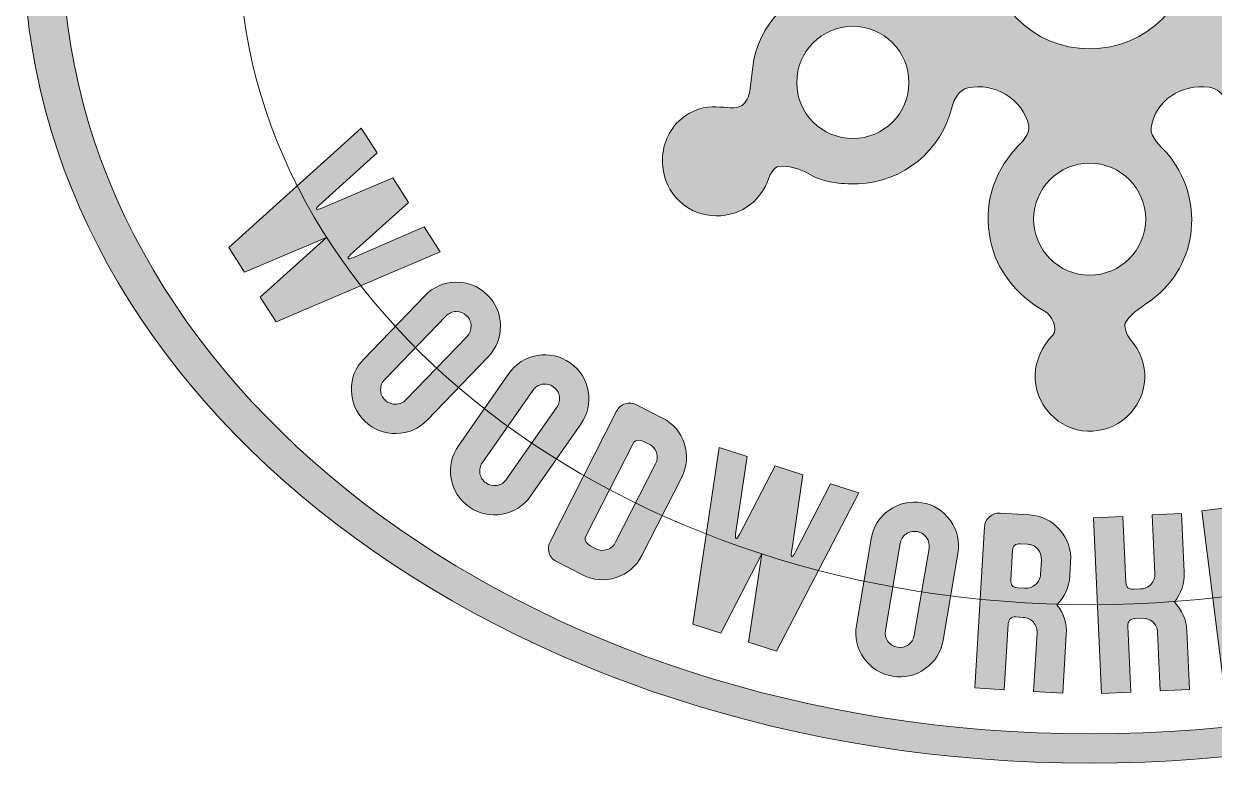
# Model space of a CAD drawing. Header units: inches. Extents: x -2.6 to 37.8, y -28.5 to 2.5.
# Drawn here: x -2.64 to 19.91, y -28.46 to -14.46 of the extents above; entities that cross this region are included whole.
import ezdxf

# ---------------------------------------------------------------- set-up
doc = ezdxf.new("R2010")
doc.units = ezdxf.units.IN
doc.header["$MEASUREMENT"] = 0
doc.layers.add('Layer 1', color=7, linetype='Continuous', lineweight=0)

# ---------------------------------------------------------------- blocks, each defined once
blk = doc.blocks.new('Block_0')
at = {"layer": 'Layer 1', "true_color": 0x231f20, "transparency": 33554687}
h = blk.add_hatch(color=250, dxfattribs=at)
h.dxf.hatch_style = 2
edge = h.paths.add_edge_path()
edge.add_spline(control_points=[(5.249, -18.778), (5.249, -18.778), (2.14, -20.103), (2.14, -20.103), (2.14, -20.103), (1.841, -19.635), (1.841, -19.635), (1.841, -19.635), (3.097, -18.504), (3.097, -18.504), (3.097, -18.504), (1.543, -19.166), (1.543, -19.166), (1.543, -19.166), (1.244, -18.698), (1.244, -18.698), (1.244, -18.698), (3.754, -16.436), (3.754, -16.436), (3.754, -16.436), (4.054, -16.906), (4.054, -16.906), (4.054, -16.906), (2.95, -17.901), (2.95, -17.901), (2.913, -17.933), (2.899, -17.956), (2.907, -17.968), (2.915, -17.981), (2.948, -17.975), (3.007, -17.95), (3.007, -17.95), (4.353, -17.374), (4.353, -17.374), (4.353, -17.374), (4.652, -17.843), (4.652, -17.843), (4.652, -17.843), (3.547, -18.838), (3.547, -18.838), (3.511, -18.87), (3.496, -18.892), (3.504, -18.905), (3.512, -18.917), (3.546, -18.911), (3.605, -18.887), (3.605, -18.887), (4.949, -18.308), (4.949, -18.308), (4.949, -18.308), (5.249, -18.778), (5.249, -18.778)], knot_values=[0, 0, 0, 0, 1, 1, 1, 2, 2, 2, 3, 3, 3, 4, 4, 4, 5, 5, 5, 6, 6, 6, 7, 7, 7, 8, 8, 8, 9, 9, 9, 10, 10, 10, 11, 11, 11, 12, 12, 12, 13, 13, 13, 14, 14, 14, 15, 15, 15, 16, 16, 16, 17, 17, 17, 17], degree=3, periodic=0)
h = blk.add_hatch(color=250, dxfattribs=at)
h.dxf.hatch_style = 2
edge = h.paths.add_edge_path()
edge.add_spline(control_points=[(4.601, -21.581), (4.601, -21.581), (5.758, -20.381), (5.758, -20.381), (5.812, -20.325), (5.838, -20.259), (5.837, -20.183), (5.835, -20.107), (5.807, -20.042), (5.751, -19.988), (5.695, -19.934), (5.629, -19.908), (5.553, -19.909), (5.477, -19.911), (5.412, -19.939), (5.358, -19.995), (5.358, -19.995), (4.201, -21.195), (4.201, -21.195), (4.147, -21.251), (4.12, -21.317), (4.122, -21.393), (4.123, -21.469), (4.152, -21.534), (4.208, -21.588), (4.264, -21.642), (4.33, -21.668), (4.406, -21.667), (4.482, -21.665), (4.547, -21.637), (4.601, -21.581)], knot_values=[0, 0, 0, 0, 1, 1, 1, 2, 2, 2, 3, 3, 3, 4, 4, 4, 5, 5, 5, 6, 6, 6, 7, 7, 7, 8, 8, 8, 9, 9, 9, 10, 10, 10, 10], degree=3, periodic=0)
edge = h.paths.add_edge_path()
edge.add_spline(control_points=[(5.001, -21.966), (4.841, -22.132), (4.646, -22.216), (4.416, -22.22), (4.185, -22.225), (3.988, -22.147), (3.822, -21.988), (3.657, -21.828), (3.572, -21.633), (3.568, -21.403), (3.564, -21.172), (3.642, -20.975), (3.801, -20.809), (3.801, -20.809), (4.958, -19.61), (4.958, -19.61), (5.117, -19.444), (5.312, -19.36), (5.543, -19.355), (5.773, -19.351), (5.971, -19.429), (6.136, -19.588), (6.301, -19.748), (6.386, -19.943), (6.39, -20.173), (6.395, -20.403), (6.317, -20.601), (6.158, -20.767), (6.158, -20.767), (5.001, -21.966), (5.001, -21.966)], knot_values=[0, 0, 0, 0, 1, 1, 1, 2, 2, 2, 3, 3, 3, 4, 4, 4, 5, 5, 5, 6, 6, 6, 7, 7, 7, 8, 8, 8, 9, 9, 9, 10, 10, 10, 10], degree=3, periodic=0)
h = blk.add_hatch(color=250, dxfattribs=at)
h.dxf.hatch_style = 2
edge = h.paths.add_edge_path()
edge.add_spline(control_points=[(6.505, -23.087), (6.505, -23.087), (7.46, -21.721), (7.46, -21.721), (7.505, -21.658), (7.521, -21.588), (7.507, -21.514), (7.494, -21.439), (7.456, -21.379), (7.392, -21.335), (7.328, -21.29), (7.259, -21.274), (7.184, -21.288), (7.109, -21.301), (7.05, -21.339), (7.005, -21.403), (7.005, -21.403), (6.05, -22.769), (6.05, -22.769), (6.006, -22.833), (5.99, -22.902), (6.003, -22.977), (6.016, -23.052), (6.055, -23.111), (6.119, -23.156), (6.182, -23.2), (6.252, -23.216), (6.326, -23.203), (6.401, -23.19), (6.461, -23.151), (6.505, -23.087)], knot_values=[0, 0, 0, 0, 1, 1, 1, 2, 2, 2, 3, 3, 3, 4, 4, 4, 5, 5, 5, 6, 6, 6, 7, 7, 7, 8, 8, 8, 9, 9, 9, 10, 10, 10, 10], degree=3, periodic=0)
edge = h.paths.add_edge_path()
edge.add_spline(control_points=[(6.961, -23.406), (6.829, -23.594), (6.65, -23.708), (6.423, -23.748), (6.196, -23.788), (5.988, -23.743), (5.8, -23.611), (5.612, -23.479), (5.498, -23.3), (5.458, -23.073), (5.417, -22.846), (5.463, -22.639), (5.595, -22.451), (5.595, -22.451), (6.55, -21.085), (6.55, -21.085), (6.681, -20.897), (6.861, -20.782), (7.088, -20.742), (7.315, -20.702), (7.522, -20.748), (7.71, -20.879), (7.899, -21.011), (8.013, -21.19), (8.053, -21.417), (8.093, -21.644), (8.047, -21.852), (7.916, -22.04), (7.916, -22.04), (6.961, -23.406), (6.961, -23.406)], knot_values=[0, 0, 0, 0, 1, 1, 1, 2, 2, 2, 3, 3, 3, 4, 4, 4, 5, 5, 5, 6, 6, 6, 7, 7, 7, 8, 8, 8, 9, 9, 9, 10, 10, 10, 10], degree=3, periodic=0)
h = blk.add_hatch(color=250, dxfattribs=at)
h.dxf.hatch_style = 2
edge = h.paths.add_edge_path()
edge.add_spline(control_points=[(8.573, -24.281), (8.573, -24.281), (9.33, -22.796), (9.33, -22.796), (9.365, -22.727), (9.371, -22.656), (9.348, -22.584), (9.324, -22.512), (9.278, -22.458), (9.209, -22.423), (9.123, -22.379), (9.068, -22.355), (9.045, -22.352), (8.979, -22.335), (8.93, -22.357), (8.898, -22.42), (8.898, -22.42), (8.015, -24.152), (8.015, -24.152), (7.983, -24.215), (7.993, -24.268), (8.046, -24.312), (8.063, -24.328), (8.114, -24.359), (8.199, -24.402), (8.269, -24.438), (8.339, -24.444), (8.412, -24.42), (8.484, -24.397), (8.538, -24.35), (8.573, -24.281)], knot_values=[0, 0, 0, 0, 1, 1, 1, 2, 2, 2, 3, 3, 3, 4, 4, 4, 5, 5, 5, 6, 6, 6, 7, 7, 7, 8, 8, 8, 9, 9, 9, 10, 10, 10, 10], degree=3, periodic=0)
edge = h.paths.add_edge_path()
edge.add_spline(control_points=[(9.068, -24.533), (8.964, -24.738), (8.802, -24.876), (8.583, -24.947), (8.364, -25.018), (8.152, -25.002), (7.947, -24.897), (7.947, -24.897), (7.452, -24.645), (7.452, -24.645), (7.383, -24.61), (7.336, -24.556), (7.313, -24.484), (7.29, -24.411), (7.296, -24.341), (7.331, -24.271), (7.331, -24.271), (8.592, -21.797), (8.592, -21.797), (8.628, -21.727), (8.681, -21.681), (8.754, -21.657), (8.826, -21.634), (8.897, -21.64), (8.966, -21.675), (8.966, -21.675), (9.461, -21.928), (9.461, -21.928), (9.666, -22.032), (9.803, -22.194), (9.875, -22.413), (9.946, -22.632), (9.929, -22.844), (9.825, -23.048), (9.825, -23.048), (9.068, -24.533), (9.068, -24.533)], knot_values=[0, 0, 0, 0, 1, 1, 1, 2, 2, 2, 3, 3, 3, 4, 4, 4, 5, 5, 5, 6, 6, 6, 7, 7, 7, 8, 8, 8, 9, 9, 9, 10, 10, 10, 11, 11, 11, 12, 12, 12, 12], degree=3, periodic=0)
h = blk.add_hatch(color=250, dxfattribs=at)
h.dxf.hatch_style = 2
edge = h.paths.add_edge_path()
edge.add_spline(control_points=[(13.177, -23.343), (13.177, -23.343), (11.621, -26.342), (11.621, -26.342), (11.621, -26.342), (11.092, -26.171), (11.092, -26.171), (11.092, -26.171), (11.342, -24.5), (11.342, -24.5), (11.342, -24.5), (10.564, -26), (10.564, -26), (10.564, -26), (10.036, -25.829), (10.036, -25.829), (10.036, -25.829), (10.534, -22.487), (10.534, -22.487), (10.534, -22.487), (11.064, -22.658), (11.064, -22.658), (11.064, -22.658), (10.845, -24.129), (10.845, -24.129), (10.837, -24.177), (10.84, -24.203), (10.855, -24.208), (10.869, -24.213), (10.891, -24.187), (10.921, -24.13), (10.921, -24.13), (11.593, -22.83), (11.593, -22.83), (11.593, -22.83), (12.122, -23.001), (12.122, -23.001), (12.122, -23.001), (11.902, -24.471), (11.902, -24.471), (11.894, -24.519), (11.897, -24.546), (11.911, -24.55), (11.926, -24.555), (11.948, -24.529), (11.977, -24.473), (11.977, -24.473), (12.646, -23.171), (12.646, -23.171), (12.646, -23.171), (13.177, -23.343), (13.177, -23.343)], knot_values=[0, 0, 0, 0, 1, 1, 1, 2, 2, 2, 3, 3, 3, 4, 4, 4, 5, 5, 5, 6, 6, 6, 7, 7, 7, 8, 8, 8, 9, 9, 9, 10, 10, 10, 11, 11, 11, 12, 12, 12, 13, 13, 13, 14, 14, 14, 15, 15, 15, 16, 16, 16, 17, 17, 17, 17], degree=3, periodic=0)
h = blk.add_hatch(color=250, dxfattribs=at)
h.dxf.hatch_style = 2
edge = h.paths.add_edge_path()
edge.add_spline(control_points=[(14.23, -26.042), (14.23, -26.042), (14.509, -24.399), (14.509, -24.399), (14.522, -24.322), (14.507, -24.253), (14.463, -24.191), (14.419, -24.129), (14.358, -24.091), (14.282, -24.078), (14.205, -24.065), (14.136, -24.081), (14.074, -24.125), (14.012, -24.169), (13.974, -24.229), (13.961, -24.306), (13.961, -24.306), (13.683, -25.949), (13.683, -25.949), (13.67, -26.025), (13.685, -26.095), (13.729, -26.157), (13.773, -26.219), (13.833, -26.256), (13.91, -26.269), (13.987, -26.282), (14.056, -26.267), (14.118, -26.223), (14.18, -26.179), (14.217, -26.118), (14.23, -26.042)], knot_values=[0, 0, 0, 0, 1, 1, 1, 2, 2, 2, 3, 3, 3, 4, 4, 4, 5, 5, 5, 6, 6, 6, 7, 7, 7, 8, 8, 8, 9, 9, 9, 10, 10, 10, 10], degree=3, periodic=0)
edge = h.paths.add_edge_path()
edge.add_spline(control_points=[(14.778, -26.135), (14.74, -26.361), (14.626, -26.541), (14.439, -26.674), (14.251, -26.808), (14.043, -26.855), (13.817, -26.817), (13.591, -26.778), (13.411, -26.665), (13.277, -26.477), (13.144, -26.289), (13.096, -26.082), (13.135, -25.856), (13.135, -25.856), (13.414, -24.213), (13.414, -24.213), (13.452, -23.986), (13.565, -23.806), (13.753, -23.673), (13.941, -23.54), (14.148, -23.492), (14.375, -23.531), (14.601, -23.569), (14.781, -23.682), (14.914, -23.87), (15.048, -24.058), (15.095, -24.265), (15.057, -24.491), (15.057, -24.491), (14.778, -26.135), (14.778, -26.135)], knot_values=[0, 0, 0, 0, 1, 1, 1, 2, 2, 2, 3, 3, 3, 4, 4, 4, 5, 5, 5, 6, 6, 6, 7, 7, 7, 8, 8, 8, 9, 9, 9, 10, 10, 10, 10], degree=3, periodic=0)
h = blk.add_hatch(color=250, dxfattribs=at)
h.dxf.hatch_style = 2
edge = h.paths.add_edge_path()
edge.add_spline(control_points=[(20.643, -26.922), (20.643, -26.922), (20.092, -26.991), (20.092, -26.991), (20.092, -26.991), (19.678, -23.683), (19.678, -23.683), (19.678, -23.683), (20.23, -23.614), (20.23, -23.614), (20.23, -23.614), (20.643, -26.922), (20.643, -26.922)], knot_values=[0, 0, 0, 0, 1, 1, 1, 2, 2, 2, 3, 3, 3, 4, 4, 4, 4], degree=3, periodic=0)
h = blk.add_hatch(color=250, dxfattribs=at)
h.dxf.hatch_style = 2
edge = h.paths.add_edge_path()
edge.add_spline(control_points=[(16.621, -24.888), (16.621, -24.888), (16.638, -24.611), (16.638, -24.611), (16.642, -24.533), (16.619, -24.466), (16.569, -24.409), (16.518, -24.352), (16.454, -24.321), (16.377, -24.317), (16.377, -24.317), (16.238, -24.309), (16.238, -24.309), (16.146, -24.303), (16.097, -24.347), (16.091, -24.439), (16.091, -24.439), (16.058, -24.994), (16.058, -24.994), (16.053, -25.086), (16.096, -25.135), (16.189, -25.14), (16.189, -25.14), (16.327, -25.149), (16.327, -25.149), (16.405, -25.153), (16.472, -25.13), (16.529, -25.08), (16.586, -25.03), (16.616, -24.966), (16.621, -24.888)], knot_values=[0, 0, 0, 0, 1, 1, 1, 2, 2, 2, 3, 3, 3, 4, 4, 4, 5, 5, 5, 6, 6, 6, 7, 7, 7, 8, 8, 8, 9, 9, 9, 10, 10, 10, 10], degree=3, periodic=0)
edge = h.paths.add_edge_path()
edge.add_spline(control_points=[(17.043, -27.139), (17.043, -27.139), (16.489, -27.106), (16.489, -27.106), (16.489, -27.106), (16.555, -25.997), (16.555, -25.997), (16.56, -25.919), (16.537, -25.852), (16.486, -25.795), (16.436, -25.739), (16.372, -25.708), (16.294, -25.703), (16.294, -25.703), (16.156, -25.695), (16.156, -25.695), (16.063, -25.69), (16.014, -25.733), (16.009, -25.825), (16.009, -25.825), (15.934, -27.073), (15.934, -27.073), (15.934, -27.073), (15.38, -27.04), (15.38, -27.04), (15.38, -27.04), (15.561, -23.99), (15.561, -23.99), (15.566, -23.912), (15.597, -23.848), (15.654, -23.798), (15.71, -23.748), (15.778, -23.725), (15.855, -23.729), (15.855, -23.729), (16.41, -23.762), (16.41, -23.762), (16.639, -23.776), (16.83, -23.869), (16.983, -24.041), (17.136, -24.214), (17.206, -24.414), (17.192, -24.644), (17.192, -24.644), (17.176, -24.921), (17.176, -24.921), (17.163, -25.132), (17.082, -25.312), (16.932, -25.463), (17.063, -25.63), (17.122, -25.819), (17.11, -26.03), (17.11, -26.03), (17.043, -27.139), (17.043, -27.139)], knot_values=[0, 0, 0, 0, 1, 1, 1, 2, 2, 2, 3, 3, 3, 4, 4, 4, 5, 5, 5, 6, 6, 6, 7, 7, 7, 8, 8, 8, 9, 9, 9, 10, 10, 10, 11, 11, 11, 12, 12, 12, 13, 13, 13, 14, 14, 14, 15, 15, 15, 16, 16, 16, 17, 17, 17, 18, 18, 18, 18], degree=3, periodic=0)
h = blk.add_hatch(color=250, dxfattribs=at)
h.dxf.hatch_style = 2
edge = h.paths.add_edge_path()
edge.add_spline(control_points=[(19.392, -25.958), (19.392, -25.958), (19.443, -27.068), (19.443, -27.068), (19.443, -27.068), (18.888, -27.093), (18.888, -27.093), (18.888, -27.093), (18.837, -25.983), (18.837, -25.983), (18.834, -25.906), (18.804, -25.841), (18.748, -25.79), (18.692, -25.739), (18.625, -25.715), (18.547, -25.719), (18.547, -25.719), (18.408, -25.725), (18.408, -25.725), (18.316, -25.729), (18.272, -25.778), (18.276, -25.87), (18.276, -25.87), (18.333, -27.119), (18.333, -27.119), (18.333, -27.119), (17.778, -27.144), (17.778, -27.144), (17.778, -27.144), (17.626, -23.814), (17.626, -23.814), (17.626, -23.814), (18.181, -23.789), (18.181, -23.789), (18.181, -23.789), (18.238, -25.038), (18.238, -25.038), (18.242, -25.13), (18.29, -25.174), (18.383, -25.17), (18.383, -25.17), (18.522, -25.164), (18.522, -25.164), (18.599, -25.16), (18.664, -25.13), (18.715, -25.074), (18.766, -25.018), (18.79, -24.951), (18.786, -24.873), (18.786, -24.873), (18.736, -23.763), (18.736, -23.763), (18.736, -23.763), (19.291, -23.738), (19.291, -23.738), (19.291, -23.738), (19.341, -24.848), (19.341, -24.848), (19.351, -25.059), (19.289, -25.247), (19.156, -25.413), (19.304, -25.565), (19.383, -25.747), (19.392, -25.958)], knot_values=[0, 0, 0, 0, 1, 1, 1, 2, 2, 2, 3, 3, 3, 4, 4, 4, 5, 5, 5, 6, 6, 6, 7, 7, 7, 8, 8, 8, 9, 9, 9, 10, 10, 10, 11, 11, 11, 12, 12, 12, 13, 13, 13, 14, 14, 14, 15, 15, 15, 16, 16, 16, 17, 17, 17, 18, 18, 18, 19, 19, 19, 20, 20, 20, 21, 21, 21, 21], degree=3, periodic=0)
at = {"layer": 'Layer 1'}
for points, knots in [([(5.249, -18.778), (5.249, -18.778), (2.14, -20.103), (2.14, -20.103), (2.14, -20.103), (1.841, -19.635), (1.841, -19.635), (1.841, -19.635), (3.097, -18.504), (3.097, -18.504), (3.097, -18.504), (1.543, -19.166), (1.543, -19.166), (1.543, -19.166), (1.244, -18.698), (1.244, -18.698), (1.244, -18.698), (3.754, -16.436), (3.754, -16.436), (3.754, -16.436), (4.054, -16.906), (4.054, -16.906), (4.054, -16.906), (2.95, -17.901), (2.95, -17.901), (2.913, -17.933), (2.899, -17.956), (2.907, -17.968), (2.915, -17.981), (2.948, -17.975), (3.007, -17.95), (3.007, -17.95), (4.353, -17.374), (4.353, -17.374), (4.353, -17.374), (4.652, -17.843), (4.652, -17.843), (4.652, -17.843), (3.547, -18.838), (3.547, -18.838), (3.511, -18.87), (3.496, -18.892), (3.504, -18.905), (3.512, -18.917), (3.546, -18.911), (3.605, -18.887), (3.605, -18.887), (4.949, -18.308), (4.949, -18.308), (4.949, -18.308), (5.249, -18.778), (5.249, -18.778)], [0, 0, 0, 0, 1, 1, 1, 2, 2, 2, 3, 3, 3, 4, 4, 4, 5, 5, 5, 6, 6, 6, 7, 7, 7, 8, 8, 8, 9, 9, 9, 10, 10, 10, 11, 11, 11, 12, 12, 12, 13, 13, 13, 14, 14, 14, 15, 15, 15, 16, 16, 16, 17, 17, 17, 17]), ([(5.001, -21.966), (4.841, -22.132), (4.646, -22.216), (4.416, -22.22), (4.185, -22.225), (3.988, -22.147), (3.822, -21.988), (3.657, -21.828), (3.572, -21.633), (3.568, -21.403), (3.564, -21.172), (3.642, -20.975), (3.801, -20.809), (3.801, -20.809), (4.958, -19.61), (4.958, -19.61), (5.117, -19.444), (5.312, -19.36), (5.543, -19.355), (5.773, -19.351), (5.971, -19.429), (6.136, -19.588), (6.301, -19.748), (6.386, -19.943), (6.39, -20.173), (6.395, -20.403), (6.317, -20.601), (6.158, -20.767), (6.158, -20.767), (5.001, -21.966), (5.001, -21.966)], [0, 0, 0, 0, 1, 1, 1, 2, 2, 2, 3, 3, 3, 4, 4, 4, 5, 5, 5, 6, 6, 6, 7, 7, 7, 8, 8, 8, 9, 9, 9, 10, 10, 10, 10]), ([(4.601, -21.581), (4.601, -21.581), (5.758, -20.381), (5.758, -20.381), (5.812, -20.325), (5.838, -20.259), (5.837, -20.183), (5.835, -20.107), (5.807, -20.042), (5.751, -19.988), (5.695, -19.934), (5.629, -19.908), (5.553, -19.909), (5.477, -19.911), (5.412, -19.939), (5.358, -19.995), (5.358, -19.995), (4.201, -21.195), (4.201, -21.195), (4.147, -21.251), (4.12, -21.317), (4.122, -21.393), (4.123, -21.469), (4.152, -21.534), (4.208, -21.588), (4.264, -21.642), (4.33, -21.668), (4.406, -21.667), (4.482, -21.665), (4.547, -21.637), (4.601, -21.581)], [0, 0, 0, 0, 1, 1, 1, 2, 2, 2, 3, 3, 3, 4, 4, 4, 5, 5, 5, 6, 6, 6, 7, 7, 7, 8, 8, 8, 9, 9, 9, 10, 10, 10, 10]), ([(6.961, -23.406), (6.829, -23.594), (6.65, -23.708), (6.423, -23.748), (6.196, -23.788), (5.988, -23.743), (5.8, -23.611), (5.612, -23.479), (5.498, -23.3), (5.458, -23.073), (5.417, -22.846), (5.463, -22.639), (5.595, -22.451), (5.595, -22.451), (6.55, -21.085), (6.55, -21.085), (6.681, -20.897), (6.861, -20.782), (7.088, -20.742), (7.315, -20.702), (7.522, -20.748), (7.71, -20.879), (7.899, -21.011), (8.013, -21.19), (8.053, -21.417), (8.093, -21.644), (8.047, -21.852), (7.916, -22.04), (7.916, -22.04), (6.961, -23.406), (6.961, -23.406)], [0, 0, 0, 0, 1, 1, 1, 2, 2, 2, 3, 3, 3, 4, 4, 4, 5, 5, 5, 6, 6, 6, 7, 7, 7, 8, 8, 8, 9, 9, 9, 10, 10, 10, 10]), ([(6.505, -23.087), (6.505, -23.087), (7.46, -21.721), (7.46, -21.721), (7.505, -21.658), (7.521, -21.588), (7.507, -21.514), (7.494, -21.439), (7.456, -21.379), (7.392, -21.335), (7.328, -21.29), (7.259, -21.274), (7.184, -21.288), (7.109, -21.301), (7.05, -21.339), (7.005, -21.403), (7.005, -21.403), (6.05, -22.769), (6.05, -22.769), (6.006, -22.833), (5.99, -22.902), (6.003, -22.977), (6.016, -23.052), (6.055, -23.111), (6.119, -23.156), (6.182, -23.2), (6.252, -23.216), (6.326, -23.203), (6.401, -23.19), (6.461, -23.151), (6.505, -23.087)], [0, 0, 0, 0, 1, 1, 1, 2, 2, 2, 3, 3, 3, 4, 4, 4, 5, 5, 5, 6, 6, 6, 7, 7, 7, 8, 8, 8, 9, 9, 9, 10, 10, 10, 10]), ([(9.068, -24.533), (8.964, -24.738), (8.802, -24.876), (8.583, -24.947), (8.364, -25.018), (8.152, -25.002), (7.947, -24.897), (7.947, -24.897), (7.452, -24.645), (7.452, -24.645), (7.383, -24.61), (7.336, -24.556), (7.313, -24.484), (7.29, -24.411), (7.296, -24.341), (7.331, -24.271), (7.331, -24.271), (8.592, -21.797), (8.592, -21.797), (8.628, -21.727), (8.681, -21.681), (8.754, -21.657), (8.826, -21.634), (8.897, -21.64), (8.966, -21.675), (8.966, -21.675), (9.461, -21.928), (9.461, -21.928), (9.666, -22.032), (9.803, -22.194), (9.875, -22.413), (9.946, -22.632), (9.929, -22.844), (9.825, -23.048), (9.825, -23.048), (9.068, -24.533), (9.068, -24.533)], [0, 0, 0, 0, 1, 1, 1, 2, 2, 2, 3, 3, 3, 4, 4, 4, 5, 5, 5, 6, 6, 6, 7, 7, 7, 8, 8, 8, 9, 9, 9, 10, 10, 10, 11, 11, 11, 12, 12, 12, 12]), ([(8.573, -24.281), (8.573, -24.281), (9.33, -22.796), (9.33, -22.796), (9.365, -22.727), (9.371, -22.656), (9.348, -22.584), (9.324, -22.512), (9.278, -22.458), (9.209, -22.423), (9.123, -22.379), (9.068, -22.355), (9.045, -22.352), (8.979, -22.335), (8.93, -22.357), (8.898, -22.42), (8.898, -22.42), (8.015, -24.152), (8.015, -24.152), (7.983, -24.215), (7.993, -24.268), (8.046, -24.312), (8.063, -24.328), (8.114, -24.359), (8.199, -24.402), (8.269, -24.438), (8.339, -24.444), (8.412, -24.42), (8.484, -24.397), (8.538, -24.35), (8.573, -24.281)], [0, 0, 0, 0, 1, 1, 1, 2, 2, 2, 3, 3, 3, 4, 4, 4, 5, 5, 5, 6, 6, 6, 7, 7, 7, 8, 8, 8, 9, 9, 9, 10, 10, 10, 10]), ([(13.177, -23.343), (13.177, -23.343), (11.621, -26.342), (11.621, -26.342), (11.621, -26.342), (11.092, -26.171), (11.092, -26.171), (11.092, -26.171), (11.342, -24.5), (11.342, -24.5), (11.342, -24.5), (10.564, -26), (10.564, -26), (10.564, -26), (10.036, -25.829), (10.036, -25.829), (10.036, -25.829), (10.534, -22.487), (10.534, -22.487), (10.534, -22.487), (11.064, -22.658), (11.064, -22.658), (11.064, -22.658), (10.845, -24.129), (10.845, -24.129), (10.837, -24.177), (10.84, -24.203), (10.855, -24.208), (10.869, -24.213), (10.891, -24.187), (10.921, -24.13), (10.921, -24.13), (11.593, -22.83), (11.593, -22.83), (11.593, -22.83), (12.122, -23.001), (12.122, -23.001), (12.122, -23.001), (11.902, -24.471), (11.902, -24.471), (11.894, -24.519), (11.897, -24.546), (11.911, -24.55), (11.926, -24.555), (11.948, -24.529), (11.977, -24.473), (11.977, -24.473), (12.646, -23.171), (12.646, -23.171), (12.646, -23.171), (13.177, -23.343), (13.177, -23.343)], [0, 0, 0, 0, 1, 1, 1, 2, 2, 2, 3, 3, 3, 4, 4, 4, 5, 5, 5, 6, 6, 6, 7, 7, 7, 8, 8, 8, 9, 9, 9, 10, 10, 10, 11, 11, 11, 12, 12, 12, 13, 13, 13, 14, 14, 14, 15, 15, 15, 16, 16, 16, 17, 17, 17, 17]), ([(14.778, -26.135), (14.74, -26.361), (14.626, -26.541), (14.439, -26.674), (14.251, -26.808), (14.043, -26.855), (13.817, -26.817), (13.591, -26.778), (13.411, -26.665), (13.277, -26.477), (13.144, -26.289), (13.096, -26.082), (13.135, -25.856), (13.135, -25.856), (13.414, -24.213), (13.414, -24.213), (13.452, -23.986), (13.565, -23.806), (13.753, -23.673), (13.941, -23.54), (14.148, -23.492), (14.375, -23.531), (14.601, -23.569), (14.781, -23.682), (14.914, -23.87), (15.048, -24.058), (15.095, -24.265), (15.057, -24.491), (15.057, -24.491), (14.778, -26.135), (14.778, -26.135)], [0, 0, 0, 0, 1, 1, 1, 2, 2, 2, 3, 3, 3, 4, 4, 4, 5, 5, 5, 6, 6, 6, 7, 7, 7, 8, 8, 8, 9, 9, 9, 10, 10, 10, 10]), ([(20.643, -26.922), (20.643, -26.922), (20.092, -26.991), (20.092, -26.991), (20.092, -26.991), (19.678, -23.683), (19.678, -23.683), (19.678, -23.683), (20.23, -23.614), (20.23, -23.614), (20.23, -23.614), (20.643, -26.922), (20.643, -26.922)], [0, 0, 0, 0, 1, 1, 1, 2, 2, 2, 3, 3, 3, 4, 4, 4, 4]), ([(17.043, -27.139), (17.043, -27.139), (16.489, -27.106), (16.489, -27.106), (16.489, -27.106), (16.555, -25.997), (16.555, -25.997), (16.56, -25.919), (16.537, -25.852), (16.486, -25.795), (16.436, -25.739), (16.372, -25.708), (16.294, -25.703), (16.294, -25.703), (16.156, -25.695), (16.156, -25.695), (16.063, -25.69), (16.014, -25.733), (16.009, -25.825), (16.009, -25.825), (15.934, -27.073), (15.934, -27.073), (15.934, -27.073), (15.38, -27.04), (15.38, -27.04), (15.38, -27.04), (15.561, -23.99), (15.561, -23.99), (15.566, -23.912), (15.597, -23.848), (15.654, -23.798), (15.71, -23.748), (15.778, -23.725), (15.855, -23.729), (15.855, -23.729), (16.41, -23.762), (16.41, -23.762), (16.639, -23.776), (16.83, -23.869), (16.983, -24.041), (17.136, -24.214), (17.206, -24.414), (17.192, -24.644), (17.192, -24.644), (17.176, -24.921), (17.176, -24.921), (17.163, -25.132), (17.082, -25.312), (16.932, -25.463), (17.063, -25.63), (17.122, -25.819), (17.11, -26.03), (17.11, -26.03), (17.043, -27.139), (17.043, -27.139)], [0, 0, 0, 0, 1, 1, 1, 2, 2, 2, 3, 3, 3, 4, 4, 4, 5, 5, 5, 6, 6, 6, 7, 7, 7, 8, 8, 8, 9, 9, 9, 10, 10, 10, 11, 11, 11, 12, 12, 12, 13, 13, 13, 14, 14, 14, 15, 15, 15, 16, 16, 16, 17, 17, 17, 18, 18, 18, 18]), ([(19.392, -25.958), (19.392, -25.958), (19.443, -27.068), (19.443, -27.068), (19.443, -27.068), (18.888, -27.093), (18.888, -27.093), (18.888, -27.093), (18.837, -25.983), (18.837, -25.983), (18.834, -25.906), (18.804, -25.841), (18.748, -25.79), (18.692, -25.739), (18.625, -25.715), (18.547, -25.719), (18.547, -25.719), (18.408, -25.725), (18.408, -25.725), (18.316, -25.729), (18.272, -25.778), (18.276, -25.87), (18.276, -25.87), (18.333, -27.119), (18.333, -27.119), (18.333, -27.119), (17.778, -27.144), (17.778, -27.144), (17.778, -27.144), (17.626, -23.814), (17.626, -23.814), (17.626, -23.814), (18.181, -23.789), (18.181, -23.789), (18.181, -23.789), (18.238, -25.038), (18.238, -25.038), (18.242, -25.13), (18.29, -25.174), (18.383, -25.17), (18.383, -25.17), (18.522, -25.164), (18.522, -25.164), (18.599, -25.16), (18.664, -25.13), (18.715, -25.074), (18.766, -25.018), (18.79, -24.951), (18.786, -24.873), (18.786, -24.873), (18.736, -23.763), (18.736, -23.763), (18.736, -23.763), (19.291, -23.738), (19.291, -23.738), (19.291, -23.738), (19.341, -24.848), (19.341, -24.848), (19.351, -25.059), (19.289, -25.247), (19.156, -25.413), (19.304, -25.565), (19.383, -25.747), (19.392, -25.958)], [0, 0, 0, 0, 1, 1, 1, 2, 2, 2, 3, 3, 3, 4, 4, 4, 5, 5, 5, 6, 6, 6, 7, 7, 7, 8, 8, 8, 9, 9, 9, 10, 10, 10, 11, 11, 11, 12, 12, 12, 13, 13, 13, 14, 14, 14, 15, 15, 15, 16, 16, 16, 17, 17, 17, 18, 18, 18, 19, 19, 19, 20, 20, 20, 21, 21, 21, 21]), ([(14.23, -26.042), (14.23, -26.042), (14.509, -24.399), (14.509, -24.399), (14.522, -24.322), (14.507, -24.253), (14.463, -24.191), (14.419, -24.129), (14.358, -24.091), (14.282, -24.078), (14.205, -24.065), (14.136, -24.081), (14.074, -24.125), (14.012, -24.169), (13.974, -24.229), (13.961, -24.306), (13.961, -24.306), (13.683, -25.949), (13.683, -25.949), (13.67, -26.025), (13.685, -26.095), (13.729, -26.157), (13.773, -26.219), (13.833, -26.256), (13.91, -26.269), (13.987, -26.282), (14.056, -26.267), (14.118, -26.223), (14.18, -26.179), (14.217, -26.118), (14.23, -26.042)], [0, 0, 0, 0, 1, 1, 1, 2, 2, 2, 3, 3, 3, 4, 4, 4, 5, 5, 5, 6, 6, 6, 7, 7, 7, 8, 8, 8, 9, 9, 9, 10, 10, 10, 10]), ([(16.621, -24.888), (16.621, -24.888), (16.638, -24.611), (16.638, -24.611), (16.642, -24.533), (16.619, -24.466), (16.569, -24.409), (16.518, -24.352), (16.454, -24.321), (16.377, -24.317), (16.377, -24.317), (16.238, -24.309), (16.238, -24.309), (16.146, -24.303), (16.097, -24.347), (16.091, -24.439), (16.091, -24.439), (16.058, -24.994), (16.058, -24.994), (16.053, -25.086), (16.096, -25.135), (16.189, -25.14), (16.189, -25.14), (16.327, -25.149), (16.327, -25.149), (16.405, -25.153), (16.472, -25.13), (16.529, -25.08), (16.586, -25.03), (16.616, -24.966), (16.621, -24.888)], [0, 0, 0, 0, 1, 1, 1, 2, 2, 2, 3, 3, 3, 4, 4, 4, 5, 5, 5, 6, 6, 6, 7, 7, 7, 8, 8, 8, 9, 9, 9, 10, 10, 10, 10])]:
    blk.add_open_spline(points, degree=3, knots=knots, dxfattribs=at)
blk = doc.blocks.new('Block_2')
at = {"layer": 'Layer 1', "true_color": 0xd11f44, "transparency": 33554687}
h = blk.add_hatch(color=242, dxfattribs=at)
h.dxf.hatch_style = 2
edge = h.paths.add_edge_path()
edge.add_spline(control_points=[(18.613, -18.159), (18.613, -17.574), (18.138, -17.099), (17.552, -17.099), (16.966, -17.099), (16.491, -17.574), (16.491, -18.159), (16.491, -18.745), (16.966, -19.22), (17.552, -19.22), (18.138, -19.22), (18.613, -18.745), (18.613, -18.159)], knot_values=[0, 0, 0, 0, 1, 1, 1, 2, 2, 2, 3, 3, 3, 4, 4, 4, 4], degree=3, periodic=0)
edge = h.paths.add_edge_path()
edge.add_spline(control_points=[(23.099, -15.568), (23.099, -14.983), (22.625, -14.508), (22.039, -14.508), (21.454, -14.508), (20.979, -14.983), (20.979, -15.568), (20.979, -16.154), (21.454, -16.629), (22.039, -16.629), (22.625, -16.629), (23.099, -16.154), (23.099, -15.568)], knot_values=[0, 0, 0, 0, 1, 1, 1, 2, 2, 2, 3, 3, 3, 4, 4, 4, 4], degree=3, periodic=0)
edge = h.paths.add_edge_path()
edge.add_spline(control_points=[(14.129, -15.57), (14.129, -14.983), (13.653, -14.507), (13.066, -14.507), (12.479, -14.507), (12.004, -14.983), (12.004, -15.57), (12.004, -16.157), (12.479, -16.632), (13.066, -16.632), (13.653, -16.632), (14.129, -16.157), (14.129, -15.57)], knot_values=[0, 0, 0, 0, 1, 1, 1, 2, 2, 2, 3, 3, 3, 4, 4, 4, 4], degree=3, periodic=0)
edge = h.paths.add_edge_path()
edge.add_spline(control_points=[(19.507, -12.98), (19.507, -11.901), (18.633, -11.027), (17.554, -11.027), (16.476, -11.027), (15.602, -11.901), (15.602, -12.98), (15.602, -14.058), (16.476, -14.933), (17.554, -14.933), (18.633, -14.933), (19.507, -14.058), (19.507, -12.98)], knot_values=[0, 0, 0, 0, 1, 1, 1, 2, 2, 2, 3, 3, 3, 4, 4, 4, 4], degree=3, periodic=0)
edge = h.paths.add_edge_path()
edge.add_spline(control_points=[(23.101, -10.392), (23.101, -9.805), (22.625, -9.329), (22.038, -9.329), (21.451, -9.329), (20.975, -9.805), (20.975, -10.392), (20.975, -10.979), (21.451, -11.455), (22.038, -11.455), (22.625, -11.455), (23.101, -10.979), (23.101, -10.392)], knot_values=[0, 0, 0, 0, 1, 1, 1, 2, 2, 2, 3, 3, 3, 4, 4, 4, 4], degree=3, periodic=0)
edge = h.paths.add_edge_path()
edge.add_spline(control_points=[(14.13, -10.392), (14.13, -9.805), (13.654, -9.329), (13.067, -9.329), (12.481, -9.329), (12.005, -9.805), (12.005, -10.392), (12.005, -10.978), (12.481, -11.454), (13.067, -11.454), (13.654, -11.454), (14.13, -10.978), (14.13, -10.392)], knot_values=[0, 0, 0, 0, 1, 1, 1, 2, 2, 2, 3, 3, 3, 4, 4, 4, 4], degree=3, periodic=0)
edge = h.paths.add_edge_path()
edge.add_spline(control_points=[(18.612, -7.801), (18.612, -7.215), (18.138, -6.741), (17.553, -6.741), (16.967, -6.741), (16.493, -7.215), (16.493, -7.801), (16.493, -8.386), (16.967, -8.86), (17.553, -8.86), (18.138, -8.86), (18.612, -8.386), (18.612, -7.801)], knot_values=[0, 0, 0, 0, 1, 1, 1, 2, 2, 2, 3, 3, 3, 4, 4, 4, 4], degree=3, periodic=0)
edge = h.paths.add_edge_path()
edge.add_spline(control_points=[(18.241, -20.097), (18.187, -20.174), (18.254, -20.362), (18.314, -20.428), (18.723, -20.879), (18.679, -21.514), (18.254, -21.904), (17.831, -22.292), (17.185, -22.261), (16.803, -21.846), (16.4, -21.41), (16.433, -20.797), (16.855, -20.354), (16.959, -20.244), (16.829, -19.973), (16.699, -19.901), (16.157, -19.602), (15.786, -19.118), (15.674, -18.571), (15.537, -17.909), (15.714, -17.303), (16.154, -16.822), (16.251, -16.716), (16.435, -16.553), (16.398, -16.389), (16.285, -15.879), (15.741, -15.564), (15.245, -15.675), (15.083, -15.71), (14.983, -15.878), (14.948, -16.024), (14.748, -16.859), (14.019, -17.463), (13.165, -17.488), (12.812, -17.498), (12.509, -17.465), (12.21, -17.29), (12.059, -17.201), (11.843, -17.144), (11.661, -17.16), (11.588, -17.167), (11.496, -17.312), (11.475, -17.377), (11.316, -17.866), (10.877, -18.136), (10.382, -18.092), (9.909, -18.049), (9.506, -17.665), (9.465, -17.16), (9.438, -16.827), (9.54, -16.517), (9.771, -16.303), (10.288, -15.826), (10.727, -16.157), (10.968, -16.005), (11.037, -15.961), (11.102, -15.827), (11.114, -15.728), (11.114, -15.728), (11.169, -15.281), (11.169, -15.281), (11.267, -14.484), (11.903, -13.803), (12.714, -13.681), (12.955, -13.644), (13.233, -13.663), (13.466, -13.69), (13.638, -13.709), (13.774, -13.796), (13.943, -13.713), (14.301, -13.538), (14.429, -12.968), (14.2, -12.5), (13.945, -11.978), (13.523, -12.351), (13.002, -12.325), (11.992, -12.275), (11.212, -11.498), (11.141, -10.499), (11.132, -10.361), (11.113, -10.203), (11.07, -10.091), (10.988, -9.883), (10.808, -9.887), (10.636, -9.922), (10.233, -10.006), (9.844, -9.794), (9.64, -9.492), (9.404, -9.145), (9.397, -8.702), (9.618, -8.338), (9.82, -8.007), (10.189, -7.839), (10.577, -7.872), (10.93, -7.901), (11.291, -8.127), (11.438, -8.494), (11.474, -8.585), (11.536, -8.749), (11.63, -8.782), (11.804, -8.844), (12.008, -8.781), (12.155, -8.694), (12.435, -8.528), (12.719, -8.475), (13.035, -8.469), (13.611, -8.459), (14.104, -8.674), (14.493, -9.092), (15.032, -9.671), (14.818, -10.038), (15.201, -10.276), (15.372, -10.383), (15.529, -10.332), (15.719, -10.264), (16.035, -10.151), (16.329, -9.926), (16.398, -9.56), (16.427, -9.407), (16.254, -9.242), (16.154, -9.133), (15.732, -8.672), (15.547, -8.091), (15.661, -7.451), (15.754, -6.929), (16.084, -6.418), (16.604, -6.116), (16.752, -6.031), (16.96, -5.802), (16.865, -5.628), (16.613, -5.324), (16.439, -4.975), (16.553, -4.561), (16.643, -4.231), (16.921, -3.903), (17.297, -3.821), (17.882, -3.694), (18.43, -4.002), (18.559, -4.579), (18.72, -5.297), (18.229, -5.501), (18.223, -5.738), (18.221, -5.816), (18.303, -5.96), (18.374, -6.014), (18.374, -6.014), (18.841, -6.365), (18.841, -6.365), (19.593, -6.931), (19.787, -8.376), (18.846, -9.244), (18.607, -9.465), (18.727, -9.787), (18.92, -9.97), (19.21, -10.245), (19.578, -10.426), (19.889, -10.288), (20.011, -10.234), (20.125, -10.095), (20.167, -9.928), (20.365, -9.141), (21.024, -8.544), (21.829, -8.476), (22.302, -8.436), (22.698, -8.539), (23.099, -8.758), (23.249, -8.84), (23.538, -8.835), (23.594, -8.663), (23.779, -8.087), (24.274, -7.771), (24.841, -7.889), (25.394, -8.003), (25.747, -8.53), (25.643, -9.101), (25.545, -9.639), (25.021, -10.024), (24.449, -9.918), (24.285, -9.887), (24.124, -9.896), (24.037, -10.075), (23.957, -10.239), (23.96, -10.436), (23.943, -10.628), (23.862, -11.572), (23.081, -12.246), (22.152, -12.323), (21.56, -12.371), (21.136, -11.936), (20.872, -12.576), (20.614, -13.199), (20.998, -13.784), (21.309, -13.741), (21.61, -13.7), (21.891, -13.649), (22.211, -13.666), (23.14, -13.714), (23.896, -14.473), (23.948, -15.408), (23.961, -15.639), (24.001, -15.88), (24.15, -16.011), (24.238, -16.087), (24.376, -16.057), (24.492, -16.039), (24.973, -15.966), (25.457, -16.257), (25.598, -16.71), (25.752, -17.201), (25.592, -17.704), (25.152, -17.954), (24.621, -18.257), (23.938, -18.064), (23.683, -17.504), (23.639, -17.409), (23.576, -17.256), (23.519, -17.182), (23.361, -17.123), (23.157, -17.159), (23.016, -17.237), (22.646, -17.441), (22.265, -17.52), (21.83, -17.484), (20.981, -17.413), (20.331, -16.757), (20.136, -15.94), (20.101, -15.793), (19.949, -15.675), (19.813, -15.658), (19.303, -15.596), (18.789, -15.903), (18.718, -16.43), (18.693, -16.616), (18.902, -16.774), (19.009, -16.899), (19.736, -17.744), (19.623, -19.015), (18.731, -19.686), (18.554, -19.819), (18.377, -19.905), (18.241, -20.097)], knot_values=[0, 0, 0, 0, 1, 1, 1, 2, 2, 2, 3, 3, 3, 4, 4, 4, 5, 5, 5, 6, 6, 6, 7, 7, 7, 8, 8, 8, 9, 9, 9, 10, 10, 10, 11, 11, 11, 12, 12, 12, 13, 13, 13, 14, 14, 14, 15, 15, 15, 16, 16, 16, 17, 17, 17, 18, 18, 18, 19, 19, 19, 20, 20, 20, 21, 21, 21, 22, 22, 22, 23, 23, 23, 24, 24, 24, 25, 25, 25, 26, 26, 26, 27, 27, 27, 28, 28, 28, 29, 29, 29, 30, 30, 30, 31, 31, 31, 32, 32, 32, 33, 33, 33, 34, 34, 34, 35, 35, 35, 36, 36, 36, 37, 37, 37, 38, 38, 38, 39, 39, 39, 40, 40, 40, 41, 41, 41, 42, 42, 42, 43, 43, 43, 44, 44, 44, 45, 45, 45, 46, 46, 46, 47, 47, 47, 48, 48, 48, 49, 49, 49, 50, 50, 50, 51, 51, 51, 52, 52, 52, 53, 53, 53, 54, 54, 54, 55, 55, 55, 56, 56, 56, 57, 57, 57, 58, 58, 58, 59, 59, 59, 60, 60, 60, 61, 61, 61, 62, 62, 62, 63, 63, 63, 64, 64, 64, 65, 65, 65, 66, 66, 66, 67, 67, 67, 68, 68, 68, 69, 69, 69, 70, 70, 70, 71, 71, 71, 72, 72, 72, 73, 73, 73, 74, 74, 74, 75, 75, 75, 76, 76, 76, 77, 77, 77, 78, 78, 78, 79, 79, 79, 80, 80, 80, 80], degree=3, periodic=0)
at = {"layer": 'Layer 1'}
for points, knots in [([(18.241, -20.097), (18.187, -20.174), (18.254, -20.362), (18.314, -20.428), (18.723, -20.879), (18.679, -21.514), (18.254, -21.904), (17.831, -22.292), (17.185, -22.261), (16.803, -21.846), (16.4, -21.41), (16.433, -20.797), (16.855, -20.354), (16.959, -20.244), (16.829, -19.973), (16.699, -19.901), (16.157, -19.602), (15.786, -19.118), (15.674, -18.571), (15.537, -17.909), (15.714, -17.303), (16.154, -16.822), (16.251, -16.716), (16.435, -16.553), (16.398, -16.389), (16.285, -15.879), (15.741, -15.564), (15.245, -15.675), (15.083, -15.71), (14.983, -15.878), (14.948, -16.024), (14.748, -16.859), (14.019, -17.463), (13.165, -17.488), (12.812, -17.498), (12.509, -17.465), (12.21, -17.29), (12.059, -17.201), (11.843, -17.144), (11.661, -17.16), (11.588, -17.167), (11.496, -17.312), (11.475, -17.377), (11.316, -17.866), (10.877, -18.136), (10.382, -18.092), (9.909, -18.049), (9.506, -17.665), (9.465, -17.16), (9.438, -16.827), (9.54, -16.517), (9.771, -16.303), (10.288, -15.826), (10.727, -16.157), (10.968, -16.005), (11.037, -15.961), (11.102, -15.827), (11.114, -15.728), (11.114, -15.728), (11.169, -15.281), (11.169, -15.281), (11.267, -14.484), (11.903, -13.803), (12.714, -13.681), (12.955, -13.644), (13.233, -13.663), (13.466, -13.69), (13.638, -13.709), (13.774, -13.796), (13.943, -13.713), (14.301, -13.538), (14.429, -12.968), (14.2, -12.5), (13.945, -11.978), (13.523, -12.351), (13.002, -12.325), (11.992, -12.275), (11.212, -11.498), (11.141, -10.499), (11.132, -10.361), (11.113, -10.203), (11.07, -10.091), (10.988, -9.883), (10.808, -9.887), (10.636, -9.922), (10.233, -10.006), (9.844, -9.794), (9.64, -9.492), (9.404, -9.145), (9.397, -8.702), (9.618, -8.338), (9.82, -8.007), (10.189, -7.839), (10.577, -7.872), (10.93, -7.901), (11.291, -8.127), (11.438, -8.494), (11.474, -8.585), (11.536, -8.749), (11.63, -8.782), (11.804, -8.844), (12.008, -8.781), (12.155, -8.694), (12.435, -8.528), (12.719, -8.475), (13.035, -8.469), (13.611, -8.459), (14.104, -8.674), (14.493, -9.092), (15.032, -9.671), (14.818, -10.038), (15.201, -10.276), (15.372, -10.383), (15.529, -10.332), (15.719, -10.264), (16.035, -10.151), (16.329, -9.926), (16.398, -9.56), (16.427, -9.407), (16.254, -9.242), (16.154, -9.133), (15.732, -8.672), (15.547, -8.091), (15.661, -7.451), (15.754, -6.929), (16.084, -6.418), (16.604, -6.116), (16.752, -6.031), (16.96, -5.802), (16.865, -5.628), (16.613, -5.324), (16.439, -4.975), (16.553, -4.561), (16.643, -4.231), (16.921, -3.903), (17.297, -3.821), (17.882, -3.694), (18.43, -4.002), (18.559, -4.579), (18.72, -5.297), (18.229, -5.501), (18.223, -5.738), (18.221, -5.816), (18.303, -5.96), (18.374, -6.014), (18.374, -6.014), (18.841, -6.365), (18.841, -6.365), (19.593, -6.931), (19.787, -8.376), (18.846, -9.244), (18.607, -9.465), (18.727, -9.787), (18.92, -9.97), (19.21, -10.245), (19.578, -10.426), (19.889, -10.288), (20.011, -10.234), (20.125, -10.095), (20.167, -9.928), (20.365, -9.141), (21.024, -8.544), (21.829, -8.476), (22.302, -8.436), (22.698, -8.539), (23.099, -8.758), (23.249, -8.84), (23.538, -8.835), (23.594, -8.663), (23.779, -8.087), (24.274, -7.771), (24.841, -7.889), (25.394, -8.003), (25.747, -8.53), (25.643, -9.101), (25.545, -9.639), (25.021, -10.024), (24.449, -9.918), (24.285, -9.887), (24.124, -9.896), (24.037, -10.075), (23.957, -10.239), (23.96, -10.436), (23.943, -10.628), (23.862, -11.572), (23.081, -12.246), (22.152, -12.323), (21.56, -12.371), (21.136, -11.936), (20.872, -12.576), (20.614, -13.199), (20.998, -13.784), (21.309, -13.741), (21.61, -13.7), (21.891, -13.649), (22.211, -13.666), (23.14, -13.714), (23.896, -14.473), (23.948, -15.408), (23.961, -15.639), (24.001, -15.88), (24.15, -16.011), (24.238, -16.087), (24.376, -16.057), (24.492, -16.039), (24.973, -15.966), (25.457, -16.257), (25.598, -16.71), (25.752, -17.201), (25.592, -17.704), (25.152, -17.954), (24.621, -18.257), (23.938, -18.064), (23.683, -17.504), (23.639, -17.409), (23.576, -17.256), (23.519, -17.182), (23.361, -17.123), (23.157, -17.159), (23.016, -17.237), (22.646, -17.441), (22.265, -17.52), (21.83, -17.484), (20.981, -17.413), (20.331, -16.757), (20.136, -15.94), (20.101, -15.793), (19.949, -15.675), (19.813, -15.658), (19.303, -15.596), (18.789, -15.903), (18.718, -16.43), (18.693, -16.616), (18.902, -16.774), (19.009, -16.899), (19.736, -17.744), (19.623, -19.015), (18.731, -19.686), (18.554, -19.819), (18.377, -19.905), (18.241, -20.097)], [0, 0, 0, 0, 1, 1, 1, 2, 2, 2, 3, 3, 3, 4, 4, 4, 5, 5, 5, 6, 6, 6, 7, 7, 7, 8, 8, 8, 9, 9, 9, 10, 10, 10, 11, 11, 11, 12, 12, 12, 13, 13, 13, 14, 14, 14, 15, 15, 15, 16, 16, 16, 17, 17, 17, 18, 18, 18, 19, 19, 19, 20, 20, 20, 21, 21, 21, 22, 22, 22, 23, 23, 23, 24, 24, 24, 25, 25, 25, 26, 26, 26, 27, 27, 27, 28, 28, 28, 29, 29, 29, 30, 30, 30, 31, 31, 31, 32, 32, 32, 33, 33, 33, 34, 34, 34, 35, 35, 35, 36, 36, 36, 37, 37, 37, 38, 38, 38, 39, 39, 39, 40, 40, 40, 41, 41, 41, 42, 42, 42, 43, 43, 43, 44, 44, 44, 45, 45, 45, 46, 46, 46, 47, 47, 47, 48, 48, 48, 49, 49, 49, 50, 50, 50, 51, 51, 51, 52, 52, 52, 53, 53, 53, 54, 54, 54, 55, 55, 55, 56, 56, 56, 57, 57, 57, 58, 58, 58, 59, 59, 59, 60, 60, 60, 61, 61, 61, 62, 62, 62, 63, 63, 63, 64, 64, 64, 65, 65, 65, 66, 66, 66, 67, 67, 67, 68, 68, 68, 69, 69, 69, 70, 70, 70, 71, 71, 71, 72, 72, 72, 73, 73, 73, 74, 74, 74, 75, 75, 75, 76, 76, 76, 77, 77, 77, 78, 78, 78, 79, 79, 79, 80, 80, 80, 80]), ([(19.507, -12.98), (19.507, -11.901), (18.633, -11.027), (17.554, -11.027), (16.476, -11.027), (15.602, -11.901), (15.602, -12.98), (15.602, -14.058), (16.476, -14.933), (17.554, -14.933), (18.633, -14.933), (19.507, -14.058), (19.507, -12.98)], [0, 0, 0, 0, 1, 1, 1, 2, 2, 2, 3, 3, 3, 4, 4, 4, 4]), ([(14.129, -15.57), (14.129, -14.983), (13.653, -14.507), (13.066, -14.507), (12.479, -14.507), (12.004, -14.983), (12.004, -15.57), (12.004, -16.157), (12.479, -16.632), (13.066, -16.632), (13.653, -16.632), (14.129, -16.157), (14.129, -15.57)], [0, 0, 0, 0, 1, 1, 1, 2, 2, 2, 3, 3, 3, 4, 4, 4, 4]), ([(18.613, -18.159), (18.613, -17.574), (18.138, -17.099), (17.552, -17.099), (16.966, -17.099), (16.491, -17.574), (16.491, -18.159), (16.491, -18.745), (16.966, -19.22), (17.552, -19.22), (18.138, -19.22), (18.613, -18.745), (18.613, -18.159)], [0, 0, 0, 0, 1, 1, 1, 2, 2, 2, 3, 3, 3, 4, 4, 4, 4])]:
    blk.add_open_spline(points, degree=3, knots=knots, dxfattribs=at)

msp = doc.modelspace()

# ---------------------------------------------------------------- hatches: boundary and pattern name
at = {"layer": 'Layer 1', "true_color": 0xd11f44, "transparency": 33554687}
h = msp.add_hatch(color=242, dxfattribs=at)
h.dxf.hatch_style = 2
edge = h.paths.add_edge_path()
edge.add_spline(control_points=[(17.566, -27.907), (6.814, -27.907), (-1.902, -21.226), (-1.902, -12.985), (-1.902, -4.744), (6.814, 1.937), (17.566, 1.937), (28.318, 1.937), (37.034, -4.744), (37.034, -12.985), (37.034, -21.226), (28.318, -27.907), (17.566, -27.907)], knot_values=[0, 0, 0, 0, 1, 1, 1, 2, 2, 2, 3, 3, 3, 4, 4, 4, 4], degree=3, periodic=0)
edge = h.paths.add_edge_path()
edge.add_spline(control_points=[(17.559, 2.495), (6.405, 2.495), (-2.637, -4.436), (-2.637, -12.985), (-2.637, -21.534), (6.405, -28.465), (17.559, -28.465), (28.713, -28.465), (37.755, -21.534), (37.755, -12.985), (37.755, -4.436), (28.713, 2.495), (17.559, 2.495)], knot_values=[0, 0, 0, 0, 1, 1, 1, 2, 2, 2, 3, 3, 3, 4, 4, 4, 4], degree=3, periodic=0)

# ---------------------------------------------------------------- linework, layer by layer
at = {"layer": 'Layer 1'}
for points in [[(17.559, 2.495), (6.405, 2.495), (-2.637, -4.436), (-2.637, -12.985), (-2.637, -21.534), (6.405, -28.465), (17.559, -28.465), (28.713, -28.465), (37.755, -21.534), (37.755, -12.985), (37.755, -4.436), (28.713, 2.495), (17.559, 2.495)], [(17.566, -27.907), (6.814, -27.907), (-1.902, -21.226), (-1.902, -12.985), (-1.902, -4.744), (6.814, 1.937), (17.566, 1.937), (28.318, 1.937), (37.034, -4.744), (37.034, -12.985), (37.034, -21.226), (28.318, -27.907), (17.566, -27.907)], [(1.438, -12.985), (1.438, -6.093), (8.659, -0.507), (17.566, -0.507), (26.474, -0.507), (33.694, -6.093), (33.694, -12.985), (33.694, -19.877), (26.474, -25.463), (17.566, -25.463), (8.659, -25.463), (1.438, -19.877), (1.438, -12.985)]]:
    msp.add_open_spline(points, degree=3, knots=[0, 0, 0, 0, 1, 1, 1, 2, 2, 2, 3, 3, 3, 4, 4, 4, 4], dxfattribs=at)

# ---------------------------------------------------------------- block references
for name in ['Block_2', 'Block_0']:
    msp.add_blockref(name, (0, 0), dxfattribs=at)

doc.saveas('drawing.dxf')
